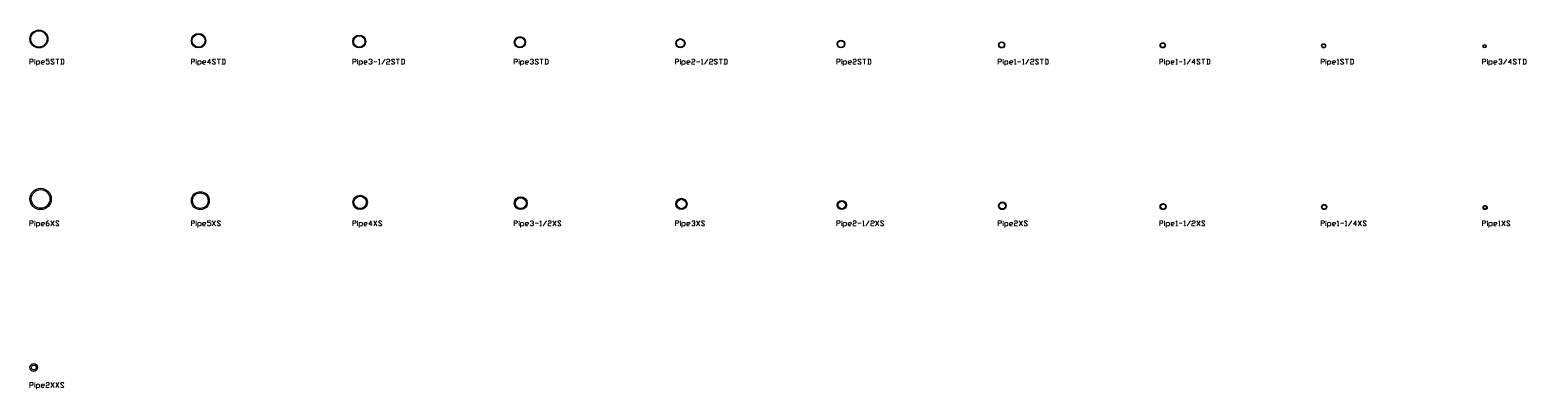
# Model space of a CAD drawing. Header units: inches. Extents: x 0 to 963, y -105 to 26.
# Drawn here: x 500 to 963.4, y -105.5 to 5.6 of the extents above; entities that cross this region are included whole.
import ezdxf

# ---------------------------------------------------------------- set-up
doc = ezdxf.new("R2010")
doc.units = ezdxf.units.IN
doc.header["$MEASUREMENT"] = 0
doc.layers.add('AISC_STEEL', color=7, linetype='Continuous')

msp = doc.modelspace()

# ---------------------------------------------------------------- linework, layer by layer
at = {"color": 3, "lineweight": 0}
for p, q in [((501.52, -3.74), (501.52, -3.48)), ((501.52, -5), (501.52, -3.99)), ((502, -5.47), (502, -3.99)), ((508.02, -3.48), (509, -3.48)), ((508.49, -3.48), (508.49, -5)), ((509.75, -3.48), (509.75, -5)), ((551.51, -3.74), (551.51, -3.48)), ((551.51, -5), (551.51, -3.99)), ((551.98, -5.47), (551.98, -3.99)), ((558, -3.48), (558.98, -3.48)), ((558.48, -3.48), (558.48, -5)), ((559.74, -3.48), (559.74, -5)), ((601.49, -3.74), (601.49, -3.48)), ((601.49, -5), (601.49, -3.99)), ((601.96, -5.47), (601.96, -3.99)), ((606.47, -4.24), (607.48, -4.24)), ((608.96, -5), (609.97, -3.48)), ((613.47, -3.48), (614.48, -3.48)), ((613.98, -3.48), (613.98, -5)), ((615.21, -3.48), (615.21, -5)), ((651.47, -3.74), (651.47, -3.48)), ((651.47, -5), (651.47, -3.99)), ((651.95, -5.47), (651.95, -3.99)), ((657.97, -3.48), (658.95, -3.48)), ((658.47, -3.48), (658.47, -5)), ((659.7, -3.48), (659.7, -5)), ((701.46, -3.74), (701.46, -3.48)), ((701.46, -5), (701.46, -3.99)), ((701.93, -5.47), (701.93, -3.99)), ((706.44, -4.24), (707.45, -4.24)), ((708.93, -5), (709.94, -3.48)), ((713.44, -3.48), (714.45, -3.48)), ((713.95, -3.48), (713.95, -5)), ((715.18, -3.48), (715.18, -5)), ((751.44, -3.74), (751.44, -3.48)), ((751.44, -5), (751.44, -3.99)), ((751.91, -5.47), (751.91, -3.99)), ((757.94, -3.48), (758.92, -3.48)), ((758.44, -3.48), (758.44, -5)), ((759.67, -3.48), (759.67, -5)), ((801.43, -3.74), (801.43, -3.48)), ((801.43, -5), (801.43, -3.99)), ((801.9, -5.47), (801.9, -3.99)), ((805.9, -4.24), (806.91, -4.24)), ((808.43, -5), (809.4, -3.48)), ((812.9, -3.48), (813.91, -3.48)), ((813.41, -3.48), (813.41, -5)), ((814.67, -3.48), (814.67, -5)), ((851.41, -3.74), (851.41, -3.48)), ((851.41, -5), (851.41, -3.99)), ((851.88, -5.47), (851.88, -3.99)), ((855.89, -4.24), (856.9, -4.24)), ((858.41, -5), (859.39, -3.48)), ((862.89, -3.48), (863.9, -3.48)), ((863.39, -3.48), (863.39, -5)), ((864.65, -3.48), (864.65, -5)), ((901.39, -3.74), (901.39, -3.48)), ((901.39, -5), (901.39, -3.99)), ((901.87, -5.47), (901.87, -3.99)), ((907.38, -3.48), (908.39, -3.48)), ((907.89, -3.48), (907.89, -5)), ((909.12, -3.48), (909.12, -5)), ((951.38, -3.74), (951.38, -3.48)), ((951.38, -5), (951.38, -3.99)), ((951.85, -5.47), (951.85, -3.99)), ((956.36, -5), (957.37, -3.48)), ((960.87, -3.48), (961.85, -3.48)), ((961.37, -3.48), (961.37, -5)), ((962.6, -3.48), (962.6, -5)), ((607.99, -5), (608.46, -5)), ((707.95, -5), (708.46, -5)), ((804.93, -5), (805.4, -5)), ((807.42, -5), (807.92, -5)), ((854.91, -5), (855.38, -5)), ((857.4, -5), (857.91, -5)), ((904.89, -5), (905.37, -5)), ((501.52, -53.72), (501.52, -53.47)), ((501.52, -54.98), (501.52, -53.97)), ((502, -55.49), (502, -53.97)), ((506.51, -54.98), (507.51, -53.47)), ((506.51, -53.47), (507.51, -54.98)), ((551.51, -53.72), (551.51, -53.47)), ((551.51, -54.98), (551.51, -53.97)), ((551.98, -55.49), (551.98, -53.97)), ((556.49, -54.98), (557.5, -53.47)), ((556.49, -53.47), (557.5, -54.98)), ((601.49, -53.72), (601.49, -53.47)), ((601.49, -54.98), (601.49, -53.97)), ((601.96, -55.49), (601.96, -53.97)), ((606.47, -54.98), (607.48, -53.47)), ((606.47, -53.47), (607.48, -54.98)), ((651.47, -53.72), (651.47, -53.47)), ((651.47, -54.98), (651.47, -53.97)), ((651.95, -55.49), (651.95, -53.97)), ((656.46, -54.22), (657.47, -54.22)), ((657.97, -54.98), (658.47, -54.98)), ((658.95, -54.98), (659.96, -53.47)), ((661.94, -54.98), (662.95, -53.47)), ((661.94, -53.47), (662.95, -54.98)), ((701.46, -53.72), (701.46, -53.47)), ((701.46, -54.98), (701.46, -53.97)), ((701.93, -55.49), (701.93, -53.97)), ((706.44, -54.98), (707.45, -53.47)), ((706.44, -53.47), (707.45, -54.98)), ((751.44, -53.72), (751.44, -53.47)), ((751.44, -54.98), (751.44, -53.97)), ((751.91, -55.49), (751.91, -53.97)), ((756.42, -54.22), (757.43, -54.22)), ((757.94, -54.98), (758.44, -54.98)), ((758.92, -54.98), (759.92, -53.47)), ((761.91, -54.98), (762.92, -53.47)), ((761.91, -53.47), (762.92, -54.98)), ((801.43, -53.72), (801.43, -53.47)), ((801.43, -54.98), (801.43, -53.97)), ((801.9, -55.49), (801.9, -53.97)), ((806.41, -54.98), (807.42, -53.47)), ((806.41, -53.47), (807.42, -54.98)), ((851.41, -53.72), (851.41, -53.47)), ((851.41, -54.98), (851.41, -53.97)), ((851.88, -55.49), (851.88, -53.97)), ((854.91, -54.98), (855.38, -54.98)), ((855.89, -54.22), (856.9, -54.22)), ((857.4, -54.98), (857.91, -54.98)), ((858.41, -54.98), (859.39, -53.47)), ((861.41, -54.98), (862.38, -53.47)), ((861.41, -53.47), (862.38, -54.98)), ((901.39, -53.72), (901.39, -53.47)), ((901.39, -54.98), (901.39, -53.97)), ((901.87, -55.49), (901.87, -53.97)), ((904.89, -54.98), (905.37, -54.98)), ((905.87, -54.22), (906.88, -54.22)), ((907.38, -54.98), (907.89, -54.98)), ((908.39, -54.98), (909.37, -53.47)), ((911.39, -54.98), (912.37, -53.47)), ((911.39, -53.47), (912.37, -54.98)), ((951.38, -53.72), (951.38, -53.47)), ((951.38, -54.98), (951.38, -53.97)), ((951.85, -55.49), (951.85, -53.97)), ((954.88, -54.98), (955.35, -54.98)), ((955.85, -54.98), (956.86, -53.47)), ((955.85, -53.47), (956.86, -54.98)), ((501.52, -103.74), (501.52, -103.48)), ((501.52, -104.97), (501.52, -103.99)), ((502, -105.47), (502, -103.99)), ((506.51, -104.97), (507.51, -103.48)), ((506.51, -103.48), (507.51, -104.97)), ((508.02, -104.97), (509, -103.48)), ((508.02, -103.48), (509, -104.97))]:
    msp.add_line(p, q, dxfattribs=at)
for points in [[(500.01, -5), (500.01, -3.48), (500.77, -3.48), (501.02, -3.74), (501.02, -3.99), (500.77, -4.24), (500.01, -4.24)], [(502, -4.24), (502.25, -3.99), (502.75, -3.99), (503, -4.24), (503, -4.75), (502.75, -5), (502, -5)], [(503.51, -4.49), (504.27, -4.49), (504.52, -4.24), (504.27, -3.99), (503.76, -3.99), (503.51, -4.24), (503.51, -4.75), (503.76, -5), (504.27, -5)], [(505.02, -4.75), (505.24, -5), (505.75, -5), (506, -4.75), (506, -4.24), (505.75, -3.99), (505.02, -3.99), (505.02, -3.48), (506, -3.48)], [(506.51, -4.75), (506.76, -5), (507.26, -5), (507.51, -4.75), (506.51, -3.74), (506.76, -3.48), (507.26, -3.48), (507.51, -3.74)], [(509.5, -5), (510.26, -5), (510.51, -4.75), (510.51, -3.74), (510.26, -3.48), (509.5, -3.48)], [(549.99, -5), (549.99, -3.48), (550.75, -3.48), (551, -3.74), (551, -3.99), (550.75, -4.24), (549.99, -4.24)], [(551.98, -4.24), (552.23, -3.99), (552.74, -3.99), (552.99, -4.24), (552.99, -4.75), (552.74, -5), (551.98, -5)], [(553.49, -4.49), (554.25, -4.49), (554.5, -4.24), (554.25, -3.99), (553.75, -3.99), (553.49, -4.24), (553.49, -4.75), (553.75, -5), (554.25, -5)], [(555.98, -4.49), (555.01, -4.49), (555.73, -3.48), (555.73, -5)], [(556.49, -4.75), (556.74, -5), (557.25, -5), (557.5, -4.75), (556.49, -3.74), (556.74, -3.48), (557.25, -3.48), (557.5, -3.74)], [(559.48, -5), (560.24, -5), (560.49, -4.75), (560.49, -3.74), (560.24, -3.48), (559.48, -3.48)], [(599.98, -5), (599.98, -3.48), (600.73, -3.48), (600.99, -3.74), (600.99, -3.99), (600.73, -4.24), (599.98, -4.24)], [(601.96, -4.24), (602.22, -3.99), (602.72, -3.99), (602.97, -4.24), (602.97, -4.75), (602.72, -5), (601.96, -5)], [(603.48, -4.49), (604.23, -4.49), (604.49, -4.24), (604.23, -3.99), (603.73, -3.99), (603.48, -4.24), (603.48, -4.75), (603.73, -5), (604.23, -5)], [(604.99, -3.74), (605.21, -3.48), (605.72, -3.48), (605.97, -3.74), (605.97, -3.99), (605.72, -4.24)], [(605.46, -4.24), (605.72, -4.24), (605.97, -4.49), (605.97, -4.75), (605.72, -5), (605.21, -5), (604.99, -4.75)], [(607.99, -3.74), (608.24, -3.48), (608.24, -5)], [(610.48, -3.74), (610.73, -3.48), (611.23, -3.48), (611.49, -3.74), (611.49, -3.99), (611.23, -4.24), (610.73, -4.24), (610.48, -4.49), (610.48, -5), (611.49, -5)], [(611.96, -4.75), (612.21, -5), (612.72, -5), (612.97, -4.75), (611.96, -3.74), (612.21, -3.48), (612.72, -3.48), (612.97, -3.74)], [(614.99, -5), (615.71, -5), (615.97, -4.75), (615.97, -3.74), (615.71, -3.48), (614.99, -3.48)], [(649.96, -5), (649.96, -3.48), (650.72, -3.48), (650.97, -3.74), (650.97, -3.99), (650.72, -4.24), (649.96, -4.24)], [(651.95, -4.24), (652.2, -3.99), (652.7, -3.99), (652.96, -4.24), (652.96, -4.75), (652.7, -5), (651.95, -5)], [(653.46, -4.49), (654.22, -4.49), (654.47, -4.24), (654.22, -3.99), (653.71, -3.99), (653.46, -4.24), (653.46, -4.75), (653.71, -5), (654.22, -5)], [(654.97, -3.74), (655.2, -3.48), (655.7, -3.48), (655.95, -3.74), (655.95, -3.99), (655.7, -4.24)], [(655.45, -4.24), (655.7, -4.24), (655.95, -4.49), (655.95, -4.75), (655.7, -5), (655.2, -5), (654.97, -4.75)], [(656.46, -4.75), (656.71, -5), (657.21, -5), (657.47, -4.75), (656.46, -3.74), (656.71, -3.48), (657.21, -3.48), (657.47, -3.74)], [(659.45, -5), (660.21, -5), (660.46, -4.75), (660.46, -3.74), (660.21, -3.48), (659.45, -3.48)], [(699.94, -5), (699.94, -3.48), (700.7, -3.48), (700.95, -3.74), (700.95, -3.99), (700.7, -4.24), (699.94, -4.24)], [(701.93, -4.24), (702.18, -3.99), (702.69, -3.99), (702.94, -4.24), (702.94, -4.75), (702.69, -5), (701.93, -5)], [(703.44, -4.49), (704.2, -4.49), (704.45, -4.24), (704.2, -3.99), (703.7, -3.99), (703.44, -4.24), (703.44, -4.75), (703.7, -5), (704.2, -5)], [(704.96, -3.74), (705.18, -3.48), (705.68, -3.48), (705.94, -3.74), (705.94, -3.99), (705.68, -4.24), (705.18, -4.24), (704.96, -4.49), (704.96, -5), (705.94, -5)], [(707.95, -3.74), (708.21, -3.48), (708.21, -5)], [(710.45, -3.74), (710.7, -3.48), (711.2, -3.48), (711.45, -3.74), (711.45, -3.99), (711.2, -4.24), (710.7, -4.24), (710.45, -4.49), (710.45, -5), (711.45, -5)], [(711.93, -4.75), (712.18, -5), (712.68, -5), (712.94, -4.75), (711.93, -3.74), (712.18, -3.48), (712.68, -3.48), (712.94, -3.74)], [(714.95, -5), (715.68, -5), (715.93, -4.75), (715.93, -3.74), (715.68, -3.48), (714.95, -3.48)], [(749.93, -5), (749.93, -3.48), (750.68, -3.48), (750.94, -3.74), (750.94, -3.99), (750.68, -4.24), (749.93, -4.24)], [(751.91, -4.24), (752.17, -3.99), (752.67, -3.99), (752.92, -4.24), (752.92, -4.75), (752.67, -5), (751.91, -5)], [(753.43, -4.49), (754.19, -4.49), (754.44, -4.24), (754.19, -3.99), (753.68, -3.99), (753.43, -4.24), (753.43, -4.75), (753.68, -5), (754.19, -5)], [(754.94, -3.74), (755.16, -3.48), (755.67, -3.48), (755.92, -3.74), (755.92, -3.99), (755.67, -4.24), (755.16, -4.24), (754.94, -4.49), (754.94, -5), (755.92, -5)], [(756.42, -4.75), (756.68, -5), (757.18, -5), (757.43, -4.75), (756.42, -3.74), (756.68, -3.48), (757.18, -3.48), (757.43, -3.74)], [(759.42, -5), (760.18, -5), (760.43, -4.75), (760.43, -3.74), (760.18, -3.48), (759.42, -3.48)], [(799.91, -5), (799.91, -3.48), (800.67, -3.48), (800.92, -3.74), (800.92, -3.99), (800.67, -4.24), (799.91, -4.24)], [(801.9, -4.24), (802.15, -3.99), (802.66, -3.99), (802.91, -4.24), (802.91, -4.75), (802.66, -5), (801.9, -5)], [(803.41, -4.49), (804.17, -4.49), (804.42, -4.24), (804.17, -3.99), (803.66, -3.99), (803.41, -4.24), (803.41, -4.75), (803.66, -5), (804.17, -5)], [(804.93, -3.74), (805.15, -3.48), (805.15, -5)], [(807.42, -3.74), (807.67, -3.48), (807.67, -5)], [(809.91, -3.74), (810.16, -3.48), (810.67, -3.48), (810.92, -3.74), (810.92, -3.99), (810.67, -4.24), (810.16, -4.24), (809.91, -4.49), (809.91, -5), (810.92, -5)], [(811.42, -4.75), (811.67, -5), (812.15, -5), (812.4, -4.75), (811.42, -3.74), (811.67, -3.48), (812.15, -3.48), (812.4, -3.74)], [(814.42, -5), (815.14, -5), (815.4, -4.75), (815.4, -3.74), (815.14, -3.48), (814.42, -3.48)], [(849.9, -5), (849.9, -3.48), (850.65, -3.48), (850.9, -3.74), (850.9, -3.99), (850.65, -4.24), (849.9, -4.24)], [(851.88, -4.24), (852.13, -3.99), (852.64, -3.99), (852.89, -4.24), (852.89, -4.75), (852.64, -5), (851.88, -5)], [(853.4, -4.49), (854.15, -4.49), (854.4, -4.24), (854.15, -3.99), (853.65, -3.99), (853.4, -4.24), (853.4, -4.75), (853.65, -5), (854.15, -5)], [(854.91, -3.74), (855.16, -3.48), (855.16, -5)], [(857.4, -3.74), (857.65, -3.48), (857.65, -5)], [(860.9, -4.49), (859.89, -4.49), (860.65, -3.48), (860.65, -5)], [(861.41, -4.75), (861.66, -5), (862.13, -5), (862.38, -4.75), (861.41, -3.74), (861.66, -3.48), (862.13, -3.48), (862.38, -3.74)], [(864.4, -5), (865.16, -5), (865.38, -4.75), (865.38, -3.74), (865.16, -3.48), (864.4, -3.48)], [(899.88, -5), (899.88, -3.48), (900.64, -3.48), (900.89, -3.74), (900.89, -3.99), (900.64, -4.24), (899.88, -4.24)], [(901.87, -4.24), (902.12, -3.99), (902.62, -3.99), (902.87, -4.24), (902.87, -4.75), (902.62, -5), (901.87, -5)], [(903.38, -4.49), (904.14, -4.49), (904.39, -4.24), (904.14, -3.99), (903.63, -3.99), (903.38, -4.24), (903.38, -4.75), (903.63, -5), (904.14, -5)], [(904.89, -3.74), (905.15, -3.48), (905.15, -5)], [(905.87, -4.75), (906.12, -5), (906.63, -5), (906.88, -4.75), (905.87, -3.74), (906.12, -3.48), (906.63, -3.48), (906.88, -3.74)], [(908.87, -5), (909.62, -5), (909.88, -4.75), (909.88, -3.74), (909.62, -3.48), (908.87, -3.48)], [(949.86, -5), (949.86, -3.48), (950.62, -3.48), (950.87, -3.74), (950.87, -3.99), (950.62, -4.24), (949.86, -4.24)], [(951.85, -4.24), (952.1, -3.99), (952.61, -3.99), (952.86, -4.24), (952.86, -4.75), (952.61, -5), (951.85, -5)], [(953.36, -4.49), (954.12, -4.49), (954.37, -4.24), (954.12, -3.99), (953.62, -3.99), (953.36, -4.24), (953.36, -4.75), (953.62, -5), (954.12, -5)], [(954.88, -3.74), (955.13, -3.48), (955.6, -3.48), (955.85, -3.74), (955.85, -3.99), (955.6, -4.24)], [(955.35, -4.24), (955.6, -4.24), (955.85, -4.49), (955.85, -4.75), (955.6, -5), (955.13, -5), (954.88, -4.75)], [(958.85, -4.49), (957.87, -4.49), (958.6, -3.48), (958.6, -5)], [(959.35, -4.75), (959.61, -5), (960.11, -5), (960.36, -4.75), (959.35, -3.74), (959.61, -3.48), (960.11, -3.48), (960.36, -3.74)], [(962.35, -5), (963.11, -5), (963.36, -4.75), (963.36, -3.74), (963.11, -3.48), (962.35, -3.48)], [(500.01, -54.98), (500.01, -53.47), (500.77, -53.47), (501.02, -53.72), (501.02, -53.97), (500.77, -54.22), (500.01, -54.22)], [(502, -54.22), (502.25, -53.97), (502.75, -53.97), (503, -54.22), (503, -54.73), (502.75, -54.98), (502, -54.98)], [(503.51, -54.48), (504.27, -54.48), (504.52, -54.22), (504.27, -53.97), (503.76, -53.97), (503.51, -54.22), (503.51, -54.73), (503.76, -54.98), (504.27, -54.98)], [(505.02, -54.22), (505.75, -54.22), (506, -54.48), (506, -54.73), (505.75, -54.98), (505.24, -54.98), (505.02, -54.73), (505.02, -53.97), (505.5, -53.47), (505.75, -53.47)], [(508.02, -54.73), (508.27, -54.98), (508.74, -54.98), (509, -54.73), (508.02, -53.72), (508.27, -53.47), (508.74, -53.47), (509, -53.72)], [(549.99, -54.98), (549.99, -53.47), (550.75, -53.47), (551, -53.72), (551, -53.97), (550.75, -54.22), (549.99, -54.22)], [(551.98, -54.22), (552.23, -53.97), (552.74, -53.97), (552.99, -54.22), (552.99, -54.73), (552.74, -54.98), (551.98, -54.98)], [(553.49, -54.48), (554.25, -54.48), (554.5, -54.22), (554.25, -53.97), (553.75, -53.97), (553.49, -54.22), (553.49, -54.73), (553.75, -54.98), (554.25, -54.98)], [(555.01, -54.73), (555.23, -54.98), (555.73, -54.98), (555.98, -54.73), (555.98, -54.22), (555.73, -53.97), (555.01, -53.97), (555.01, -53.47), (555.98, -53.47)], [(558, -54.73), (558.26, -54.98), (558.73, -54.98), (558.98, -54.73), (558, -53.72), (558.26, -53.47), (558.73, -53.47), (558.98, -53.72)], [(599.98, -54.98), (599.98, -53.47), (600.73, -53.47), (600.99, -53.72), (600.99, -53.97), (600.73, -54.22), (599.98, -54.22)], [(601.96, -54.22), (602.22, -53.97), (602.72, -53.97), (602.97, -54.22), (602.97, -54.73), (602.72, -54.98), (601.96, -54.98)], [(603.48, -54.48), (604.23, -54.48), (604.49, -54.22), (604.23, -53.97), (603.73, -53.97), (603.48, -54.22), (603.48, -54.73), (603.73, -54.98), (604.23, -54.98)], [(605.97, -54.48), (604.99, -54.48), (605.72, -53.47), (605.72, -54.98)], [(607.99, -54.73), (608.24, -54.98), (608.71, -54.98), (608.96, -54.73), (607.99, -53.72), (608.24, -53.47), (608.71, -53.47), (608.96, -53.72)], [(649.96, -54.98), (649.96, -53.47), (650.72, -53.47), (650.97, -53.72), (650.97, -53.97), (650.72, -54.22), (649.96, -54.22)], [(651.95, -54.22), (652.2, -53.97), (652.7, -53.97), (652.96, -54.22), (652.96, -54.73), (652.7, -54.98), (651.95, -54.98)], [(653.46, -54.48), (654.22, -54.48), (654.47, -54.22), (654.22, -53.97), (653.71, -53.97), (653.46, -54.22), (653.46, -54.73), (653.71, -54.98), (654.22, -54.98)], [(654.97, -53.72), (655.2, -53.47), (655.7, -53.47), (655.95, -53.72), (655.95, -53.97), (655.7, -54.22)], [(655.45, -54.22), (655.7, -54.22), (655.95, -54.48), (655.95, -54.73), (655.7, -54.98), (655.2, -54.98), (654.97, -54.73)], [(657.97, -53.72), (658.22, -53.47), (658.22, -54.98)], [(660.46, -53.72), (660.71, -53.47), (661.22, -53.47), (661.47, -53.72), (661.47, -53.97), (661.22, -54.22), (660.71, -54.22), (660.46, -54.48), (660.46, -54.98), (661.47, -54.98)], [(663.46, -54.73), (663.71, -54.98), (664.21, -54.98), (664.47, -54.73), (663.46, -53.72), (663.71, -53.47), (664.21, -53.47), (664.47, -53.72)], [(699.94, -54.98), (699.94, -53.47), (700.7, -53.47), (700.95, -53.72), (700.95, -53.97), (700.7, -54.22), (699.94, -54.22)], [(701.93, -54.22), (702.18, -53.97), (702.69, -53.97), (702.94, -54.22), (702.94, -54.73), (702.69, -54.98), (701.93, -54.98)], [(703.44, -54.48), (704.2, -54.48), (704.45, -54.22), (704.2, -53.97), (703.7, -53.97), (703.44, -54.22), (703.44, -54.73), (703.7, -54.98), (704.2, -54.98)], [(704.96, -53.72), (705.18, -53.47), (705.68, -53.47), (705.94, -53.72), (705.94, -53.97), (705.68, -54.22)], [(705.43, -54.22), (705.68, -54.22), (705.94, -54.48), (705.94, -54.73), (705.68, -54.98), (705.18, -54.98), (704.96, -54.73)], [(707.95, -54.73), (708.21, -54.98), (708.68, -54.98), (708.93, -54.73), (707.95, -53.72), (708.21, -53.47), (708.68, -53.47), (708.93, -53.72)], [(749.93, -54.98), (749.93, -53.47), (750.68, -53.47), (750.94, -53.72), (750.94, -53.97), (750.68, -54.22), (749.93, -54.22)], [(751.91, -54.22), (752.17, -53.97), (752.67, -53.97), (752.92, -54.22), (752.92, -54.73), (752.67, -54.98), (751.91, -54.98)], [(753.43, -54.48), (754.19, -54.48), (754.44, -54.22), (754.19, -53.97), (753.68, -53.97), (753.43, -54.22), (753.43, -54.73), (753.68, -54.98), (754.19, -54.98)], [(754.94, -53.72), (755.16, -53.47), (755.67, -53.47), (755.92, -53.72), (755.92, -53.97), (755.67, -54.22), (755.16, -54.22), (754.94, -54.48), (754.94, -54.98), (755.92, -54.98)], [(757.94, -53.72), (758.19, -53.47), (758.19, -54.98)], [(760.43, -53.72), (760.68, -53.47), (761.19, -53.47), (761.44, -53.72), (761.44, -53.97), (761.19, -54.22), (760.68, -54.22), (760.43, -54.48), (760.43, -54.98), (761.44, -54.98)], [(763.42, -54.73), (763.68, -54.98), (764.18, -54.98), (764.43, -54.73), (763.42, -53.72), (763.68, -53.47), (764.18, -53.47), (764.43, -53.72)], [(799.91, -54.98), (799.91, -53.47), (800.67, -53.47), (800.92, -53.72), (800.92, -53.97), (800.67, -54.22), (799.91, -54.22)], [(801.9, -54.22), (802.15, -53.97), (802.66, -53.97), (802.91, -54.22), (802.91, -54.73), (802.66, -54.98), (801.9, -54.98)], [(803.41, -54.48), (804.17, -54.48), (804.42, -54.22), (804.17, -53.97), (803.66, -53.97), (803.41, -54.22), (803.41, -54.73), (803.66, -54.98), (804.17, -54.98)], [(804.93, -53.72), (805.15, -53.47), (805.65, -53.47), (805.9, -53.72), (805.9, -53.97), (805.65, -54.22), (805.15, -54.22), (804.93, -54.48), (804.93, -54.98), (805.9, -54.98)], [(807.92, -54.73), (808.17, -54.98), (808.65, -54.98), (808.9, -54.73), (807.92, -53.72), (808.17, -53.47), (808.65, -53.47), (808.9, -53.72)], [(849.9, -54.98), (849.9, -53.47), (850.65, -53.47), (850.9, -53.72), (850.9, -53.97), (850.65, -54.22), (849.9, -54.22)], [(851.88, -54.22), (852.13, -53.97), (852.64, -53.97), (852.89, -54.22), (852.89, -54.73), (852.64, -54.98), (851.88, -54.98)], [(853.4, -54.48), (854.15, -54.48), (854.4, -54.22), (854.15, -53.97), (853.65, -53.97), (853.4, -54.22), (853.4, -54.73), (853.65, -54.98), (854.15, -54.98)], [(854.91, -53.72), (855.16, -53.47), (855.16, -54.98)], [(857.4, -53.72), (857.65, -53.47), (857.65, -54.98)], [(859.89, -53.72), (860.14, -53.47), (860.65, -53.47), (860.9, -53.72), (860.9, -53.97), (860.65, -54.22), (860.14, -54.22), (859.89, -54.48), (859.89, -54.98), (860.9, -54.98)], [(862.89, -54.73), (863.14, -54.98), (863.64, -54.98), (863.9, -54.73), (862.89, -53.72), (863.14, -53.47), (863.64, -53.47), (863.9, -53.72)], [(899.88, -54.98), (899.88, -53.47), (900.64, -53.47), (900.89, -53.72), (900.89, -53.97), (900.64, -54.22), (899.88, -54.22)], [(901.87, -54.22), (902.12, -53.97), (902.62, -53.97), (902.87, -54.22), (902.87, -54.73), (902.62, -54.98), (901.87, -54.98)], [(903.38, -54.48), (904.14, -54.48), (904.39, -54.22), (904.14, -53.97), (903.63, -53.97), (903.38, -54.22), (903.38, -54.73), (903.63, -54.98), (904.14, -54.98)], [(904.89, -53.72), (905.15, -53.47), (905.15, -54.98)], [(907.38, -53.72), (907.64, -53.47), (907.64, -54.98)], [(910.88, -54.48), (909.88, -54.48), (910.63, -53.47), (910.63, -54.98)], [(912.87, -54.73), (913.12, -54.98), (913.63, -54.98), (913.88, -54.73), (912.87, -53.72), (913.12, -53.47), (913.63, -53.47), (913.88, -53.72)], [(949.86, -54.98), (949.86, -53.47), (950.62, -53.47), (950.87, -53.72), (950.87, -53.97), (950.62, -54.22), (949.86, -54.22)], [(951.85, -54.22), (952.1, -53.97), (952.61, -53.97), (952.86, -54.22), (952.86, -54.73), (952.61, -54.98), (951.85, -54.98)], [(953.36, -54.48), (954.12, -54.48), (954.37, -54.22), (954.12, -53.97), (953.62, -53.97), (953.36, -54.22), (953.36, -54.73), (953.62, -54.98), (954.12, -54.98)], [(954.88, -53.72), (955.13, -53.47), (955.13, -54.98)], [(957.37, -54.73), (957.62, -54.98), (958.13, -54.98), (958.38, -54.73), (957.37, -53.72), (957.62, -53.47), (958.13, -53.47), (958.38, -53.72)], [(500.01, -104.97), (500.01, -103.48), (500.77, -103.48), (501.02, -103.74), (501.02, -103.99), (500.77, -104.24), (500.01, -104.24)], [(502, -104.24), (502.25, -103.99), (502.75, -103.99), (503, -104.24), (503, -104.74), (502.75, -104.97), (502, -104.97)], [(503.51, -104.49), (504.27, -104.49), (504.52, -104.24), (504.27, -103.99), (503.76, -103.99), (503.51, -104.24), (503.51, -104.74), (503.76, -104.97), (504.27, -104.97)], [(505.02, -103.74), (505.24, -103.48), (505.75, -103.48), (506, -103.74), (506, -103.99), (505.75, -104.24), (505.24, -104.24), (505.02, -104.49), (505.02, -104.97), (506, -104.97)], [(509.5, -104.74), (509.75, -104.97), (510.26, -104.97), (510.51, -104.74), (509.5, -103.74), (509.75, -103.48), (510.26, -103.48), (510.51, -103.74)]]:
    msp.add_lwpolyline(points, dxfattribs=at)
at = {"layer": 'AISC_STEEL'}
for centre, radius in [((502.78, 2.78), 2.78), ((502.78, 2.78), 2.52), ((552.25, 2.25), 2.25), ((552.25, 2.25), 2.01), ((602, 2), 2), ((602, 2), 1.77), ((651.75, 1.75), 1.75), ((651.75, 1.75), 1.53), ((701.44, 1.44), 1.44), ((701.44, 1.44), 1.23), ((751.19, 1.19), 1.19), ((751.19, 1.19), 1.03), ((800.95, 0.95), 0.95), ((800.95, 0.95), 0.805), ((850.83, 0.83), 0.83), ((850.83, 0.83), 0.69), ((900.66, 0.66), 0.657), ((900.66, 0.66), 0.524), ((950.52, 0.53), 0.525), ((950.52, 0.53), 0.412), ((503.31, -46.69), 3.31), ((503.31, -46.69), 2.88), ((552.78, -47.22), 2.78), ((552.78, -47.22), 2.41), ((602.25, -47.75), 2.25), ((602.25, -47.75), 1.91), ((652, -48), 2), ((652, -48), 1.68), ((701.75, -48.25), 1.75), ((701.75, -48.25), 1.45), ((751.44, -48.56), 1.44), ((751.44, -48.56), 1.16), ((801.19, -48.81), 1.19), ((801.19, -48.81), 0.97), ((850.95, -49.05), 0.95), ((850.95, -49.05), 0.75), ((900.83, -49.17), 0.83), ((900.83, -49.17), 0.639), ((950.66, -49.34), 0.657), ((950.66, -49.34), 0.479), ((501.19, -98.81), 1.19), ((501.19, -98.81), 0.752)]:
    msp.add_circle(centre, radius, dxfattribs=at)

doc.saveas('drawing.dxf')
